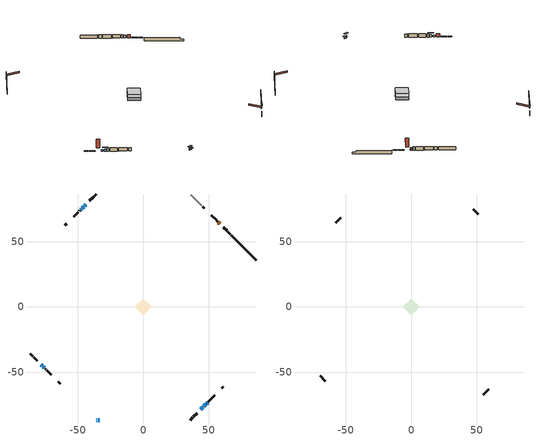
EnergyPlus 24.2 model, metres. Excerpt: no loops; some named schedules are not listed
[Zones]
conditioned space
 floor adiabatic (AdiabaticFloorConstruction): -6.32,0 0,6.32 6.32,0 0,-6.32 z1.22
 floor foundation (Slab1 construction): -6.32,0 0,6.32 6.32,0 0,-6.32 z-1.22
 wall outside (RimJoist1 construction): 35.75,-86.32 37.7,-84.38 / -86.32,-35.75 -84.38,-37.7 / -35.75,86.32 -37.7,84.38 / 66.59,55.49 64.65,57.43 z1.22:1.52
 wall outside (RimJoist2 construction): 38.35,-83.72 41.08,-80.99 / -83.72,-38.35 -80.99,-41.08 / -38.35,83.72 -41.08,80.99 / 63.99,58.08 61.26,60.82 z1.22:1.52
 wall outside (AdiabaticWallConstruction 1): 58.34,63.73 57.46,64.61 z1.22:3.25
 wall outside (AdiabaticWallConstruction): -35.76,-86.32 -35.52,-86.32 z1.22:3.05; -78.07,-44 -77.21,-44.86 / -34.6,-86.32 -33.38,-86.32 / 44,-78.07 45.51,-76.56 / -47.25,74.82 -47.69,74.39 / 48.33,-73.74 49.09,-72.99 z1.22:2.44; 46.17,-75.91 47.68,-74.4 z1.22:1.83; -44,78.07 -44.86,77.21 / -76.55,-45.52 -75.69,-46.38 z1.22:2.74; -45.52,76.55 -46.6,75.47 z1.22:3.35
 wall outside (Wall1 construction): 49.74,-72.33 50.29,-71.78 / -75.03,-47.04 -74.48,-47.59 / -48.34,73.73 -48.89,73.18 / 56.81,65.27 56.26,65.82 z1.22:3.66
 wall outside (Wall2 construction): 50.95,-71.12 54.53,-67.54 / -73.83,-48.25 -70.25,-51.83 / -49.55,72.52 -53.13,68.94 / 55.6,66.47 52.02,70.05 z1.22:3.66
 wall outside (Wall4 construction): 59.91,-62.17 61.2,-60.88 / -64.87,-57.2 -63.58,-58.49 / -58.5,63.57 -59.8,62.28 / 46.65,75.43 45.36,76.72 z1.22:3.66
 wall foundation (FoundationWall1 construction): 67.24,54.83,-1.22 67.24,54.83,1.22 84.41,37.66,1.22 84.41,37.66,-0.09 86.32,35.75,-0.09 86.32,35.75,-1.22
 wall adiabatic (Wall5 construction): 44.7,77.37 36.41,85.66 z1.22:3.66
 window (WindowConstruction 5): -35.75,-86.32 -35.53,-86.32 z1.22:3.05
 window (WindowConstruction 9): -78.07,-44 -77.21,-44.86 z1.22:2.44
 window (WindowConstruction 6): -34.6,-86.32 -33.38,-86.32 z1.22:2.44
 window (WindowConstruction): 44,-78.07 45.51,-76.56 z1.22:2.44
 window (WindowConstruction 1): 46.17,-75.91 47.68,-74.4 z1.22:1.83
 window (WindowConstruction 2): -44,78.07 -44.86,77.21 z1.22:2.74
 window (WindowConstruction 3): -45.52,76.55 -46.6,75.48 z1.22:3.35
 window (WindowConstruction 4): -76.55,-45.52 -75.69,-46.38 z1.22:2.74
 window (WindowConstruction 7): -47.26,74.82 -47.69,74.39 z1.22:2.44
 window (WindowConstruction 8): 48.33,-73.74 49.09,-72.99 z1.22:2.44
 door (Door): 58.34,63.73 57.47,64.61 z1.22:3.25
 ceiling adiabatic (AdiabaticFloorConstruction): 0,-6.32 6.32,0 0,6.32 -6.32,0 z1.22
attic - vented
 floor to conditioned space (Floor1 construction Reversed): -6.32,0 0,6.32 6.32,0 0,-6.32 z3.66
 wall outside (Wall3 construction): 55.19,-66.89 59.25,-62.83 / -69.59,-52.48 -65.53,-56.54 / -53.79,68.29 -57.85,64.23 / 51.36,70.71 47.3,74.77 z1.22:3.66
 roof outside (Roof1 construction): 43.34,-78.73,3.66 37.12,-72.51,5.86 35.52,-74.11,5.86 41.74,-80.33,3.66; -78.73,-43.34,3.66 -72.51,-37.12,5.86 -74.11,-35.52,5.86 -80.33,-41.74,3.66; -43.34,78.73,3.66 -37.12,72.51,5.86 -35.52,74.11,5.86 -41.74,80.33,3.66; 59,63.08,3.66 52.78,56.85,5.86 54.38,55.25,5.86 60.6,61.47,3.66
shading: -34.01,-86.32 -37.28,-86.32 -37.28,-87.54 -34.01,-87.54 z4.57; -33.08,-86.32 -34.9,-86.32 -34.9,-87.54 -33.08,-87.54 z2.74; 47.24,-74.84 42.28,-79.8 42.49,-80.01 47.45,-75.05 z4.88; 48.75,-73.32 45.09,-76.98 45.3,-77.19 48.96,-73.53 z3.35; -45.73,76.35 -43.14,78.93 -43.35,79.15 -45.94,76.56 z3.96; -47.46,74.61 -44.66,77.42 -44.87,77.63 -47.67,74.82 z4.57; -74.62,-47.46 -77.63,-44.45 -77.84,-44.66 -74.83,-47.67 z4.26
[Building]
Building 1: Terrain=Suburbs
[Site:Location]
Mont Joli AP_QC: Latitude {deg}=48.61; Longitude {deg}=-68.21; Time Zone {hr}=-5; Elevation {m}=52; Keep Site Location Information=Yes
[Site:GroundTemperature:Shallow]
-0.843868, -3.04892, -3.2255, -2.1791, 2.02165, 6.20283, 9.82768, 12.1239, 12.319, 10.4514, 6.91898, 2.86606
[Site:WaterMainsTemperature]
Calculation Method=Schedule; Temperature Schedule=mains temperature schedule
[Material] Roughness=Rough; Thermal Absorptance=0.9
Name | Thickness {m} | Conductivity {W/m-K} | Density {kg/m3} | Specific Heat {J/kg-K} | Solar Absorptance | Visible Absorptance
asphalt or fiberglass shingles | 0.00635 | 0.162714 | 1121.4 | 1465.45 | 0.4 | 0.4
ceiling loosefill ins | 0.254 | 0.0480833 | 16.02 | 1046.75 | 0.7 | 0.7
ceiling stud and cavity | 0.1397 | 0.086424 | 65.682 | 1177.47 | 0.7 | 0.7
concrete 4.0 in. | 0.1016 | 1.803125 | 2242.8 | 837.4 | 0.7 | 0.7
concrete 8.0 in. | 0.2032 | 1.803125 | 2242.8 | 837.4 | 0.7 | 0.7
door material | 0.04445 | 0.0451087 | 512.64 | 1214.23 | 0.7 | 0.7
exterior vertical ins | 0.0589681 | 0.029427 | 32.04 | 1214.23 | 0.7 | 0.7
floor covering | 0.0127 | 0.0433444 | 54.468 | 1339.84 | 0.6 | 0.6
floor rigid ins; wall rigid ins 2 | 0.512978 | 0.029427 | 32.04 | 1214.23 | 0.7 | 0.7
floor stud and cavity | 0.1397 | 1.75129 | 37.0049 | 1207.88 | 0.7 | 0.7
furniture material conditioned space 1 | 0.1524 | 0.115458 | 640.8 | 1214.23 | 0.6 | 0.6
gypsum board | 0.0127 | 0.160291 | 801 | 837.4 | 0.6 | 0.6
gypsum board 1 | 0.0127 | 0.160291 | 801 | 837.4 | 0.7 | 0.7
osb sheathing 0.5 in. | 0.0127 | 0.115458 | 512.64 | 1214.23 | 0.7 | 0.7
osb sheathing 0.75 in. | 0.01905 | 0.115458 | 512.64 | 1214.23 | 0.7 | 0.7
osb sheathing 2.0 in. | 0.0508 | 0.115458 | 512.64 | 1214.23 | 0.7 | 0.7
rim joist rigid ins; wall rigid ins | 0.051816 | 0.029427 | 32.04 | 1214.23 | 0.7 | 0.7
rim joist stud and cavity | 0.0508 | 0.0416558 | 125.044 | 1163.47 | 0.6 | 0.6
rim joist stud and cavity 1 | 0.0508 | 0.0414762 | 125.044 | 1163.47 | 0.6 | 0.6
slab rigid ins | 0.0224348 | 0.029427 | 32.04 | 1214.23 | 0.7 | 0.7
wall rigid ins 1 | 0.051816 | 0.029427 | 32.04 | 1214.23 | 0.4 | 0.4
wall stud and cavity | 0.1397 | 0.145044 | 139.0536 | 1170.24 | 0.7 | 0.7
wall stud and cavity 1 | 0.1397 | 0.138947 | 139.0536 | 1170.24 | 0.7 | 0.7
wall stud and cavity 2 | 0.0889 | 6.1454 | 50.32683 | 1063.81 | 0.6 | 0.6
wall stud and cavity 3 | 0.1397 | 0.238022 | 139.0536 | 1170.24 | 0.7 | 0.7
wall stud and cavity 4 | 0.1397 | 0.119568 | 139.0536 | 1170.24 | 0.7 | 0.7
wall stud and cavity 5 | 0.0889 | 0.380278 | 52.3479 | 1209.89 | 0.7 | 0.7
wall stud and cavity 6 | 0.0889 | 0.391764 | 83.0341 | 1211.67 | 0.7 | 0.7
wood siding | 0.0254 | 0.102417 | 544.68 | 1172.36 | 0.4 | 0.4
wood siding 1 | 0.00254 | 0.102417 | 544.68 | 1172.36 | 0.4 | 0.4
wood siding 2; wood siding 3; wood siding 4 | 0.0254 | 0.102417 | 544.68 | 1172.36 | 0.7 | 0.7
[WindowMaterial:SimpleGlazingSystem]
Name | U-Factor {W/m2-K} | Solar Heat Gain Coefficient
WindowMaterial | 1.68012 | 0.42
WindowMaterial 1 | 1.833994 | 0.37
WindowMaterial 2 | 1.71248 | 0.41
WindowMaterial 3 | 1.81639 | 0.39
WindowMaterial 4 | 1.97424 | 0.32
WindowMaterial 5 | 1.61369 | 0.44
WindowMaterial 6 | 1.88339 | 0.35
[Construction]
AdiabaticFloorConstruction: floor stud and cavity, floor rigid ins, osb sheathing 0.75 in., floor covering
AdiabaticWallConstruction: wood siding 3, wall rigid ins 2, wall stud and cavity 5, gypsum board
AdiabaticWallConstruction 1: wood siding 4, wall rigid ins 2, wall stud and cavity 5, gypsum board
Door: door material
Floor1 construction Reversed: gypsum board, ceiling stud and cavity, ceiling loosefill ins
FoundationWall1 construction: concrete 8.0 in., gypsum board 1
furniture construction conditioned space 1: furniture material conditioned space 1
PartitionWallConstruction: gypsum board, wall stud and cavity 6, gypsum board
RimJoist1 construction: wood siding 2, rim joist rigid ins, osb sheathing 2.0 in., rim joist stud and cavity
RimJoist2 construction: wood siding 2, rim joist rigid ins, osb sheathing 2.0 in., rim joist stud and cavity 1
Roof1 construction: asphalt or fiberglass shingles
Slab1 construction: slab rigid ins, concrete 4.0 in.
Wall1 construction: wood siding, wall rigid ins, osb sheathing 0.5 in., wall stud and cavity, gypsum board
Wall2 construction: wood siding, wall rigid ins, osb sheathing 0.5 in., wall stud and cavity 1, gypsum board
Wall3 construction: wood siding 1, wall stud and cavity 2
Wall4 construction: wood siding, wall rigid ins, osb sheathing 0.5 in., wall stud and cavity 3, gypsum board
Wall5 construction: wall rigid ins 1, osb sheathing 0.5 in., wall stud and cavity 4, gypsum board
WindowConstruction: WindowMaterial
WindowConstruction 1; WindowConstruction 8: WindowMaterial 1
WindowConstruction 2; WindowConstruction 4: WindowMaterial 2
WindowConstruction 3: WindowMaterial 3
WindowConstruction 5: WindowMaterial 4
WindowConstruction 6: WindowMaterial 5
WindowConstruction 7; WindowConstruction 9: WindowMaterial 6
[Zone] Multiplier=1; Part of Total Floor Area=Yes
Name | Volume {m3}
attic - vented | 28.8157
conditioned space | 433
[Space]
Name | Zone | Volume {m3}
attic - vented 1 | attic - vented | 28.8157
conditioned space 1 | conditioned space | 433
[ZoneInfiltration:EffectiveLeakageArea]
infil attic - vented 1: Zone or Space=attic - vented 1; Schedule=Always On Discrete; Effective Air Leakage Area {cm2}=2775.65; Stack Coefficient=0.000322524; Wind Coefficient=1.21339e-05
[ZoneMixing]
whole house fan mix: Zone or Space=attic - vented; Schedule=Always On Continuous; Design Flow Rate Calculation Method=Flow/Zone; Design Flow Rate {m3/s}=0; Source Zone or Space=conditioned space
[SurfaceProperty:ExposedFoundationPerimeter]
Slab1: Exposed Perimeter Calculation Method=TotalExposedPerimeter; Total Exposed Perimeter {m}=26.975
[InternalMass] Zone or ZoneList=conditioned space; Space or SpaceList=conditioned space 1
Name | Construction | Surface Area {m2}
furniture mass conditioned space 1 | furniture construction conditioned space 1 | 63.84
partition wall mass | PartitionWallConstruction | 159.6
[Lights]
interior lighting: Zone or ZoneList or Space or SpaceList=conditioned space 1; Schedule=interior lighting schedule; Design Level Calculation Method=LightingLevel; Lighting Level {W}=343.2; Return Air Fraction=0; Fraction Radiant=0.6; Fraction Visible=0.2; Fraction Replaceable=1
[People]
occupants: Zone or ZoneList or Space or SpaceList=conditioned space 1; Number of People Schedule=occupants schedule; Number of People Calculation Method=People; Number of People=3; Fraction Radiant=0.314171; Sensible Heat Fraction=0.56303; Activity Level Schedule=occupants activity schedule; Carbon Dioxide Generation Rate {m3/s-W}=0; Enable ASHRAE 55 Comfort Warnings=No; Mean Radiant Temperature Calculation Type=EnclosureAveraged
[ElectricEquipment] Zone or ZoneList or Space or SpaceList=conditioned space 1; Design Level Calculation Method=EquipmentLevel
Name | Schedule | Design Level {W} | Fraction Latent | Fraction Radiant | Fraction Lost
clothes dryer | clothes dryer schedule | 140.772 | 0.015 | 0.081 | 0.85
clothes washer | clothes washer schedule | 32.1985 | 0.03 | 0.162 | 0.7
cooking range | cooking range schedule | 208.969 | 0.08 | 0.432 | 0.2
dishwasher | dishwasher schedule | 66.8632 | 0.3 | 0.18 | 0.4
fridge | fridge schedule | 72.9452 | 0 | 0.6 | 0
mech vent bath fan 0 | mech vent bath fan 0 schedule | 50.2 | 0 | 0 | 1
mech vent bath fan 1 | mech vent bath fan 1 schedule | 50.2 | 0 | 0 | 1
mech vent house fan | mech vent house fan schedule | 19.9167 | 0 | 0 | 0.5
mech vent house fan cfis | mech vent house fan cfis schedule | 0 | 0 | 0 | 0
mech vent range fan 0 | mech vent range fan 0 schedule | 57 | 0 | 0 | 1
misc plug loads | misc plug loads schedule | 494.7 | 0.045 | 0.513 | 0.1
whole house fan | Always On Discrete | 0 | 0 | 0 | 1
[OtherEquipment] Zone or ZoneList or Space or SpaceList=conditioned space 1; Design Level Calculation Method=EquipmentLevel
Name | Fuel Type | Schedule | Design Level {W} | Fraction Latent | Fraction Radiant | Fraction Lost
clothes dryer 1 | Electricity | clothes dryer schedule | 0 | 0.015 | 0.081 | 0.85
cooking range 1 | Electricity | cooking range schedule | 0 | 0.08 | 0.432 | 0.2
general water use latent | None | general water use schedule | 59.3978 | 1 | 0 | 0
general water use sensible | None | general water use schedule | -58.539 | 0 | 0.6 | 0
mech vent house fan latent load | None | Always On Discrete | 0 | 1 | 0 | 0
mech vent house fan sensible load | None | Always On Discrete | 0 | 0 | 0 | 0
water heater energy adjustment1 | Electricity | Always On Discrete | 0.01 | 0 | 0 | 1
[ZoneInfiltration:DesignFlowRate] Zone or ZoneList or Space or SpaceList=conditioned space 1; Schedule=Always On Discrete; Design Flow Rate Calculation Method=Flow/Zone; Design Flow Rate {m3/s}=0
infil flow; natural vent flow; whole house fan flow
[ZoneControl:Thermostat]
conditioned space Thermostat: Zone or ZoneList=conditioned space; Control Type Schedule=conditioned space Thermostat Schedule; Control 1=conditioned space temperature setpoint; Temperature Difference Between Cutout And Setpoint {deltaC}=0
[ThermostatSetpoint:DualSetpoint]
conditioned space temperature setpoint: Heating Setpoint Temperature Schedule=heating setpoint; Cooling Setpoint Temperature Schedule=cooling setpoint
[Zone equipment]
conditioned space: electric baseboard
[Foundation:Kiva]
Foundation Kiva 1: Initial Indoor Air Temperature {C}=18; Wall Height Above Grade {m}=1.21999; Wall Depth Below Slab {m}=0.2032; Custom Block Material Name 1=exterior vertical ins; Custom Block Depth 1 {m}=2.43998; Custom Block X Position 1 {m}=0.2159; Custom Block Z Position 1 {m}=0
[Foundation:Kiva:Settings]
Soil Conductivity {W/m-K}=0.849921; Soil Density {kg/m3}=1842.3; Soil Specific Heat {J/kg-K}=418.7; Ground Solar Absorptivity=0.9; Ground Thermal Absorptivity=0.9; Ground Surface Roughness {m}=0.03; Far-Field Width {m}=40; Deep-Ground Boundary Condition=ZeroFlux; Deep-Ground Depth {m}=40; Minimum Cell Dimension {m}=0.2; Maximum Cell Growth Coefficient=3; Simulation Timestep=Timestep
[Exterior:Lights]
exterior lighting: Schedule=exterior lighting schedule; Design Level {W}=75.6
[EnergyManagementSystem:Sensor] Output:Variable or Output:Meter Index Key=conditioned space
Name | Output:Variable or Output:Meter
conditioned_space_clg_unmet_s | Zone Cooling Setpoint Not Met Time
conditioned_space_htg_unmet_s | Zone Heating Setpoint Not Met Time
fridge_tin_s; tin_s; tin_s_1 | Zone Mean Air Temperature
tout_s | Zone Outdoor Air Drybulb Temperature
win_s | Zone Air Humidity Ratio
[Schedule:Constant]
Name | Hourly Value
Always On Continuous; mech vent house fan schedule; mech vent house fan cfis schedule; Always On Discrete | 1
occupants activity schedule | 117.228
fridge schedule | 0
[Schedule:Week:Daily]
interior lighting schedule Week Rule - Jan1-Jan27: interior lighting schedule day, interior lighting schedule day, interior lighting schedule day, interior lighting schedule day, interior lighting schedule day, interior lighting schedule day, interior lighting schedule day, interior lighting schedule default day, interior lighting schedule default day, interior lighting schedule default day, interior lighting schedule default day, interior lighting schedule default day
interior lighting schedule Week Rule - Jan28-Feb3: interior lighting schedule day, interior lighting schedule day, interior lighting schedule day, interior lighting schedule day, interior lighting schedule day 1, interior lighting schedule day 1, interior lighting schedule day 1, interior lighting schedule default day, interior lighting schedule default day, interior lighting schedule default day, interior lighting schedule default day, interior lighting schedule default day
interior lighting schedule Week Rule - Feb4-Feb24: interior lighting schedule day 1, interior lighting schedule day 1, interior lighting schedule day 1, interior lighting schedule day 1, interior lighting schedule day 1, interior lighting schedule day 1, interior lighting schedule day 1, interior lighting schedule default day, interior lighting schedule default day, interior lighting schedule default day, interior lighting schedule default day, interior lighting schedule default day
interior lighting schedule Week Rule - Feb25-Mar3: interior lighting schedule day 1, interior lighting schedule day 1, interior lighting schedule day 1, interior lighting schedule day 1, interior lighting schedule day 2, interior lighting schedule day 2, interior lighting schedule day 2, interior lighting schedule default day, interior lighting schedule default day, interior lighting schedule default day, interior lighting schedule default day, interior lighting schedule default day
interior lighting schedule Week Rule - Mar4-Mar31: interior lighting schedule day 2, interior lighting schedule day 2, interior lighting schedule day 2, interior lighting schedule day 2, interior lighting schedule day 2, interior lighting schedule day 2, interior lighting schedule day 2, interior lighting schedule default day, interior lighting schedule default day, interior lighting schedule default day, interior lighting schedule default day, interior lighting schedule default day
interior lighting schedule Week Rule - Apr1-Apr28: interior lighting schedule day 3, interior lighting schedule day 3, interior lighting schedule day 3, interior lighting schedule day 3, interior lighting schedule day 3, interior lighting schedule day 3, interior lighting schedule day 3, interior lighting schedule default day, interior lighting schedule default day, interior lighting schedule default day, interior lighting schedule default day, interior lighting schedule default day
interior lighting schedule Week Rule - Apr29-May5: interior lighting schedule day 3, interior lighting schedule day 3, interior lighting schedule day 4, interior lighting schedule day 4, interior lighting schedule day 4, interior lighting schedule day 4, interior lighting schedule day 4, interior lighting schedule default day, interior lighting schedule default day, interior lighting schedule default day, interior lighting schedule default day, interior lighting schedule default day
interior lighting schedule Week Rule - May6-May26: interior lighting schedule day 4, interior lighting schedule day 4, interior lighting schedule day 4, interior lighting schedule day 4, interior lighting schedule day 4, interior lighting schedule day 4, interior lighting schedule day 4, interior lighting schedule default day, interior lighting schedule default day, interior lighting schedule default day, interior lighting schedule default day, interior lighting schedule default day
interior lighting schedule Week Rule - May27-Jun2: interior lighting schedule day 4, interior lighting schedule day 4, interior lighting schedule day 4, interior lighting schedule day 4, interior lighting schedule day 4, interior lighting schedule day 5, interior lighting schedule day 5, interior lighting schedule default day, interior lighting schedule default day, interior lighting schedule default day, interior lighting schedule default day, interior lighting schedule default day
interior lighting schedule Week Rule - Jun3-Jun30: interior lighting schedule day 5, interior lighting schedule day 5, interior lighting schedule day 5, interior lighting schedule day 5, interior lighting schedule day 5, interior lighting schedule day 5, interior lighting schedule day 5, interior lighting schedule default day, interior lighting schedule default day, interior lighting schedule default day, interior lighting schedule default day, interior lighting schedule default day
interior lighting schedule Week Rule - Jul1-Jul28: interior lighting schedule day 6, interior lighting schedule day 6, interior lighting schedule day 6, interior lighting schedule day 6, interior lighting schedule day 6, interior lighting schedule day 6, interior lighting schedule day 6, interior lighting schedule default day, interior lighting schedule default day, interior lighting schedule default day, interior lighting schedule default day, interior lighting schedule default day
interior lighting schedule Week Rule - Jul29-Aug4: interior lighting schedule day 6, interior lighting schedule day 6, interior lighting schedule day 6, interior lighting schedule day 7, interior lighting schedule day 7, interior lighting schedule day 7, interior lighting schedule day 7, interior lighting schedule default day, interior lighting schedule default day, interior lighting schedule default day, interior lighting schedule default day, interior lighting schedule default day
interior lighting schedule Week Rule - Aug5-Aug25: interior lighting schedule day 7, interior lighting schedule day 7, interior lighting schedule day 7, interior lighting schedule day 7, interior lighting schedule day 7, interior lighting schedule day 7, interior lighting schedule day 7, interior lighting schedule default day, interior lighting schedule default day, interior lighting schedule default day, interior lighting schedule default day, interior lighting schedule default day
interior lighting schedule Week Rule - Aug26-Sep1: interior lighting schedule day 7, interior lighting schedule day 7, interior lighting schedule day 7, interior lighting schedule day 7, interior lighting schedule day 7, interior lighting schedule day 7, interior lighting schedule day 8, interior lighting schedule default day, interior lighting schedule default day, interior lighting schedule default day, interior lighting schedule default day, interior lighting schedule default day
interior lighting schedule Week Rule - Sep2-Sep29: interior lighting schedule day 8, interior lighting schedule day 8, interior lighting schedule day 8, interior lighting schedule day 8, interior lighting schedule day 8, interior lighting schedule day 8, interior lighting schedule day 8, interior lighting schedule default day, interior lighting schedule default day, interior lighting schedule default day, interior lighting schedule default day, interior lighting schedule default day
interior lighting schedule Week Rule - Sep30-Oct6: interior lighting schedule day 8, interior lighting schedule day 9, interior lighting schedule day 9, interior lighting schedule day 9, interior lighting schedule day 9, interior lighting schedule day 9, interior lighting schedule day 9, interior lighting schedule default day, interior lighting schedule default day, interior lighting schedule default day, interior lighting schedule default day, interior lighting schedule default day
interior lighting schedule Week Rule - Oct7-Oct27: interior lighting schedule day 9, interior lighting schedule day 9, interior lighting schedule day 9, interior lighting schedule day 9, interior lighting schedule day 9, interior lighting schedule day 9, interior lighting schedule day 9, interior lighting schedule default day, interior lighting schedule default day, interior lighting schedule default day, interior lighting schedule default day, interior lighting schedule default day
interior lighting schedule Week Rule - Oct28-Nov3: interior lighting schedule day 9, interior lighting schedule day 9, interior lighting schedule day 9, interior lighting schedule day 9, interior lighting schedule day 10, interior lighting schedule day 10, interior lighting schedule day 10, interior lighting schedule default day, interior lighting schedule default day, interior lighting schedule default day, interior lighting schedule default day, interior lighting schedule default day
interior lighting schedule Week Rule - Nov4-Nov24: interior lighting schedule day 10, interior lighting schedule day 10, interior lighting schedule day 10, interior lighting schedule day 10, interior lighting schedule day 10, interior lighting schedule day 10, interior lighting schedule day 10, interior lighting schedule default day, interior lighting schedule default day, interior lighting schedule default day, interior lighting schedule default day, interior lighting schedule default day
interior lighting schedule Week Rule - Nov25-Dec1: interior lighting schedule day 10, interior lighting schedule day 10, interior lighting schedule day 10, interior lighting schedule day 10, interior lighting schedule day 10, interior lighting schedule day 10, interior lighting schedule day 11, interior lighting schedule default day, interior lighting schedule default day, interior lighting schedule default day, interior lighting schedule default day, interior lighting schedule default day
interior lighting schedule Week Rule - Dec2-Dec31: interior lighting schedule day 11, interior lighting schedule day 11, interior lighting schedule day 11, interior lighting schedule day 11, interior lighting schedule day 11, interior lighting schedule day 11, interior lighting schedule day 11, interior lighting schedule default day, interior lighting schedule default day, interior lighting schedule default day, interior lighting schedule default day, interior lighting schedule default day
occupants schedule Week Rule - Jan1-Dec31: occupants schedule day, occupants schedule day, occupants schedule day, occupants schedule day, occupants schedule day, occupants schedule day, occupants schedule day, occupants schedule default day, occupants schedule default day, occupants schedule default day, occupants schedule default day, occupants schedule default day
clothes dryer schedule Week Rule - Jan1-Dec31: clothes dryer schedule day, clothes dryer schedule day, clothes dryer schedule day, clothes dryer schedule day, clothes dryer schedule day, clothes dryer schedule day, clothes dryer schedule day, clothes dryer schedule default day, clothes dryer schedule default day, clothes dryer schedule default day, clothes dryer schedule default day, clothes dryer schedule default day
clothes washer schedule Week Rule - Jan1-Dec31: clothes washer schedule day, clothes washer schedule day, clothes washer schedule day, clothes washer schedule day, clothes washer schedule day, clothes washer schedule day, clothes washer schedule day, clothes washer schedule default day, clothes washer schedule default day, clothes washer schedule default day, clothes washer schedule default day, clothes washer schedule default day
cooking range schedule Week Rule - Jan1-Dec31: cooking range schedule day, cooking range schedule day, cooking range schedule day, cooking range schedule day, cooking range schedule day, cooking range schedule day, cooking range schedule day, cooking range schedule default day, cooking range schedule default day, cooking range schedule default day, cooking range schedule default day, cooking range schedule default day
dishwasher schedule Week Rule - Jan1-Dec31: dishwasher schedule day, dishwasher schedule day, dishwasher schedule day, dishwasher schedule day, dishwasher schedule day, dishwasher schedule day, dishwasher schedule day, dishwasher schedule default day, dishwasher schedule default day, dishwasher schedule default day, dishwasher schedule default day, dishwasher schedule default day
mech vent bath fan 0 schedule Week Rule - Jan1-Dec31: mech vent bath fan 0 schedule day, mech vent bath fan 0 schedule day, mech vent bath fan 0 schedule day, mech vent bath fan 0 schedule day, mech vent bath fan 0 schedule day, mech vent bath fan 0 schedule day, mech vent bath fan 0 schedule day, mech vent bath fan 0 schedule default day, mech vent bath fan 0 schedule default day, mech vent bath fan 0 schedule default day, mech vent bath fan 0 schedule default day, mech vent bath fan 0 schedule default day
mech vent bath fan 1 schedule Week Rule - Jan1-Dec31: mech vent bath fan 1 schedule day, mech vent bath fan 1 schedule day, mech vent bath fan 1 schedule day, mech vent bath fan 1 schedule day, mech vent bath fan 1 schedule day, mech vent bath fan 1 schedule day, mech vent bath fan 1 schedule day, mech vent bath fan 1 schedule default day, mech vent bath fan 1 schedule default day, mech vent bath fan 1 schedule default day, mech vent bath fan 1 schedule default day, mech vent bath fan 1 schedule default day
mech vent range fan 0 schedule Week Rule - Jan1-Dec31: mech vent range fan 0 schedule day, mech vent range fan 0 schedule day, mech vent range fan 0 schedule day, mech vent range fan 0 schedule day, mech vent range fan 0 schedule day, mech vent range fan 0 schedule day, mech vent range fan 0 schedule day, mech vent range fan 0 schedule default day, mech vent range fan 0 schedule default day, mech vent range fan 0 schedule default day, mech vent range fan 0 schedule default day, mech vent range fan 0 schedule default day
misc plug loads schedule Week Rule - Jan1-Dec31: misc plug loads schedule day, misc plug loads schedule day, misc plug loads schedule day, misc plug loads schedule day, misc plug loads schedule day, misc plug loads schedule day, misc plug loads schedule day, misc plug loads schedule default day, misc plug loads schedule default day, misc plug loads schedule default day, misc plug loads schedule default day, misc plug loads schedule default day
general water use schedule Week Rule - Jan1-Dec31: general water use schedule day, general water use schedule day, general water use schedule day, general water use schedule day, general water use schedule day, general water use schedule day, general water use schedule day, general water use schedule default day, general water use schedule default day, general water use schedule default day, general water use schedule default day, general water use schedule default day
exterior lighting schedule Week Rule - Jan1-Jan27: exterior lighting schedule day, exterior lighting schedule day, exterior lighting schedule day, exterior lighting schedule day, exterior lighting schedule day, exterior lighting schedule day, exterior lighting schedule day, exterior lighting schedule default day, exterior lighting schedule default day, exterior lighting schedule default day, exterior lighting schedule default day, exterior lighting schedule default day
exterior lighting schedule Week Rule - Jan28-Feb3: exterior lighting schedule day, exterior lighting schedule day, exterior lighting schedule day, exterior lighting schedule day, exterior lighting schedule day 1, exterior lighting schedule day 1, exterior lighting schedule day 1, exterior lighting schedule default day, exterior lighting schedule default day, exterior lighting schedule default day, exterior lighting schedule default day, exterior lighting schedule default day
exterior lighting schedule Week Rule - Feb4-Feb24: exterior lighting schedule day 1, exterior lighting schedule day 1, exterior lighting schedule day 1, exterior lighting schedule day 1, exterior lighting schedule day 1, exterior lighting schedule day 1, exterior lighting schedule day 1, exterior lighting schedule default day, exterior lighting schedule default day, exterior lighting schedule default day, exterior lighting schedule default day, exterior lighting schedule default day
exterior lighting schedule Week Rule - Feb25-Mar3: exterior lighting schedule day 1, exterior lighting schedule day 1, exterior lighting schedule day 1, exterior lighting schedule day 1, exterior lighting schedule day 2, exterior lighting schedule day 2, exterior lighting schedule day 2, exterior lighting schedule default day, exterior lighting schedule default day, exterior lighting schedule default day, exterior lighting schedule default day, exterior lighting schedule default day
exterior lighting schedule Week Rule - Mar4-Mar31: exterior lighting schedule day 2, exterior lighting schedule day 2, exterior lighting schedule day 2, exterior lighting schedule day 2, exterior lighting schedule day 2, exterior lighting schedule day 2, exterior lighting schedule day 2, exterior lighting schedule default day, exterior lighting schedule default day, exterior lighting schedule default day, exterior lighting schedule default day, exterior lighting schedule default day
exterior lighting schedule Week Rule - Apr1-Apr28: exterior lighting schedule day 3, exterior lighting schedule day 3, exterior lighting schedule day 3, exterior lighting schedule day 3, exterior lighting schedule day 3, exterior lighting schedule day 3, exterior lighting schedule day 3, exterior lighting schedule default day, exterior lighting schedule default day, exterior lighting schedule default day, exterior lighting schedule default day, exterior lighting schedule default day
exterior lighting schedule Week Rule - Apr29-May5: exterior lighting schedule day 3, exterior lighting schedule day 3, exterior lighting schedule day 4, exterior lighting schedule day 4, exterior lighting schedule day 4, exterior lighting schedule day 4, exterior lighting schedule day 4, exterior lighting schedule default day, exterior lighting schedule default day, exterior lighting schedule default day, exterior lighting schedule default day, exterior lighting schedule default day
exterior lighting schedule Week Rule - May6-May26: exterior lighting schedule day 4, exterior lighting schedule day 4, exterior lighting schedule day 4, exterior lighting schedule day 4, exterior lighting schedule day 4, exterior lighting schedule day 4, exterior lighting schedule day 4, exterior lighting schedule default day, exterior lighting schedule default day, exterior lighting schedule default day, exterior lighting schedule default day, exterior lighting schedule default day
exterior lighting schedule Week Rule - May27-Jun2: exterior lighting schedule day 4, exterior lighting schedule day 4, exterior lighting schedule day 4, exterior lighting schedule day 4, exterior lighting schedule day 4, exterior lighting schedule day 5, exterior lighting schedule day 5, exterior lighting schedule default day, exterior lighting schedule default day, exterior lighting schedule default day, exterior lighting schedule default day, exterior lighting schedule default day
exterior lighting schedule Week Rule - Jun3-Jun30: exterior lighting schedule day 5, exterior lighting schedule day 5, exterior lighting schedule day 5, exterior lighting schedule day 5, exterior lighting schedule day 5, exterior lighting schedule day 5, exterior lighting schedule day 5, exterior lighting schedule default day, exterior lighting schedule default day, exterior lighting schedule default day, exterior lighting schedule default day, exterior lighting schedule default day
exterior lighting schedule Week Rule - Jul1-Jul28: exterior lighting schedule day 6, exterior lighting schedule day 6, exterior lighting schedule day 6, exterior lighting schedule day 6, exterior lighting schedule day 6, exterior lighting schedule day 6, exterior lighting schedule day 6, exterior lighting schedule default day, exterior lighting schedule default day, exterior lighting schedule default day, exterior lighting schedule default day, exterior lighting schedule default day
exterior lighting schedule Week Rule - Jul29-Aug4: exterior lighting schedule day 6, exterior lighting schedule day 6, exterior lighting schedule day 6, exterior lighting schedule day 7, exterior lighting schedule day 7, exterior lighting schedule day 7, exterior lighting schedule day 7, exterior lighting schedule default day, exterior lighting schedule default day, exterior lighting schedule default day, exterior lighting schedule default day, exterior lighting schedule default day
exterior lighting schedule Week Rule - Aug5-Aug25: exterior lighting schedule day 7, exterior lighting schedule day 7, exterior lighting schedule day 7, exterior lighting schedule day 7, exterior lighting schedule day 7, exterior lighting schedule day 7, exterior lighting schedule day 7, exterior lighting schedule default day, exterior lighting schedule default day, exterior lighting schedule default day, exterior lighting schedule default day, exterior lighting schedule default day
exterior lighting schedule Week Rule - Aug26-Sep1: exterior lighting schedule day 7, exterior lighting schedule day 7, exterior lighting schedule day 7, exterior lighting schedule day 7, exterior lighting schedule day 7, exterior lighting schedule day 7, exterior lighting schedule day 8, exterior lighting schedule default day, exterior lighting schedule default day, exterior lighting schedule default day, exterior lighting schedule default day, exterior lighting schedule default day
[Schedule:Year]
interior lighting schedule: interior lighting schedule Week Rule - Jan1-Jan27, 1, 1, 1, 27, interior lighting schedule Week Rule - Jan28-Feb3, 1, 28, 2, 3, interior lighting schedule Week Rule - Feb4-Feb24, 2, 4, 2, 24, interior lighting schedule Week Rule - Feb25-Mar3, 2, 25, 3, 3, interior lighting schedule Week Rule - Mar4-Mar31, 3, 4, 3, 31, interior lighting schedule Week Rule - Apr1-Apr28, 4, 1, 4, 28, interior lighting schedule Week Rule - Apr29-May5, 4, 29, 5, 5, interior lighting schedule Week Rule - May6-May26, 5, 6, 5, 26, interior lighting schedule Week Rule - May27-Jun2, 5, 27, 6, 2, interior lighting schedule Week Rule - Jun3-Jun30, 6, 3, 6, 30, interior lighting schedule Week Rule - Jul1-Jul28, 7, 1, 7, 28, interior lighting schedule Week Rule - Jul29-Aug4, 7, 29, 8, 4, interior lighting schedule Week Rule - Aug5-Aug25, 8, 5, 8, 25, interior lighting schedule Week Rule - Aug26-Sep1, 8, 26, 9, 1, interior lighting schedule Week Rule - Sep2-Sep29, 9, 2, 9, 29, interior lighting schedule Week Rule - Sep30-Oct6, 9, 30, 10, 6, interior lighting schedule Week Rule - Oct7-Oct27, 10, 7, 10, 27, interior lighting schedule Week Rule - Oct28-Nov3, 10, 28, 11, 3, interior lighting schedule Week Rule - Nov4-Nov24, 11, 4, 11, 24, interior lighting schedule Week Rule - Nov25-Dec1, 11, 25, 12, 1, interior lighting schedule Week Rule - Dec2-Dec31, 12, 2, 12, 31
occupants schedule: occupants schedule Week Rule - Jan1-Dec31, 1, 1, 12, 31
clothes dryer schedule: clothes dryer schedule Week Rule - Jan1-Dec31, 1, 1, 12, 31
clothes washer schedule: clothes washer schedule Week Rule - Jan1-Dec31, 1, 1, 12, 31
cooking range schedule: cooking range schedule Week Rule - Jan1-Dec31, 1, 1, 12, 31
dishwasher schedule: dishwasher schedule Week Rule - Jan1-Dec31, 1, 1, 12, 31
mech vent bath fan 0 schedule: mech vent bath fan 0 schedule Week Rule - Jan1-Dec31, 1, 1, 12, 31
mech vent bath fan 1 schedule: mech vent bath fan 1 schedule Week Rule - Jan1-Dec31, 1, 1, 12, 31
mech vent range fan 0 schedule: mech vent range fan 0 schedule Week Rule - Jan1-Dec31, 1, 1, 12, 31
misc plug loads schedule: misc plug loads schedule Week Rule - Jan1-Dec31, 1, 1, 12, 31
general water use schedule: general water use schedule Week Rule - Jan1-Dec31, 1, 1, 12, 31
exterior lighting schedule: exterior lighting schedule Week Rule - Jan1-Jan27, 1, 1, 1, 27, exterior lighting schedule Week Rule - Jan28-Feb3, 1, 28, 2, 3, exterior lighting schedule Week Rule - Feb4-Feb24, 2, 4, 2, 24, exterior lighting schedule Week Rule - Feb25-Mar3, 2, 25, 3, 3, exterior lighting schedule Week Rule - Mar4-Mar31, 3, 4, 3, 31, exterior lighting schedule Week Rule - Apr1-Apr28, 4, 1, 4, 28, exterior lighting schedule Week Rule - Apr29-May5, 4, 29, 5, 5, exterior lighting schedule Week Rule - May6-May26, 5, 6, 5, 26, exterior lighting schedule Week Rule - May27-Jun2, 5, 27, 6, 2, exterior lighting schedule Week Rule - Jun3-Jun30, 6, 3, 6, 30, exterior lighting schedule Week Rule - Jul1-Jul28, 7, 1, 7, 28, exterior lighting schedule Week Rule - Jul29-Aug4, 7, 29, 8, 4, exterior lighting schedule Week Rule - Aug5-Aug25, 8, 5, 8, 25, exterior lighting schedule Week Rule - Aug26-Sep1, 8, 26, 9, 1, exterior lighting schedule Week Rule - Sep2-Sep29, 9, 2, 9, 29, exterior lighting schedule Week Rule - Sep30-Oct6, 9, 30, 10, 6, exterior lighting schedule Week Rule - Oct7-Oct27, 10, 7, 10, 27, exterior lighting schedule Week Rule - Oct28-Nov3, 10, 28, 11, 3, exterior lighting schedule Week Rule - Nov4-Nov24, 11, 4, 11, 24, exterior lighting schedule Week Rule - Nov25-Dec1, 11, 25, 12, 1, exterior lighting schedule Week Rule - Dec2-Dec31, 12, 2, 12, 31
[Schedule:Compact]
conditioned space Thermostat Schedule: Through: 12/31, For: AllDays, Until: 24:00, 4
mains temperature schedule: Through: 01/01, For: AllDays, Until: 24:00, 4.55833, Through: 01/02, For: AllDays, Until: 24:00, 4.48833, Through: 01/03, For: AllDays, Until: 24:00, 4.41944, Through: 01/04, For: AllDays, Until: 24:00, 4.35111, Through: 01/05, For: AllDays, Until: 24:00, 4.28389, Through: 01/06, For: AllDays, Until: 24:00, 4.21778, Through: 01/07, For: AllDays, Until: 24:00, 4.15278, Through: 01/08, For: AllDays, Until: 24:00, 4.08889, Through: 01/09, For: AllDays, Until: 24:00, 4.02611, Through: 01/10, For: AllDays, Until: 24:00, 3.96444, Through: 01/11, For: AllDays, Until: 24:00, 3.90333, Through: 01/12, For: AllDays, Until: 24:00, 3.84389, Through: 01/13, For: AllDays, Until: 24:00, 3.78556, Through: 01/14, For: AllDays, Until: 24:00, 3.72833, Through: 01/15, For: AllDays, Until: 24:00, 3.67222, Through: 01/16, For: AllDays, Until: 24:00, 3.61722, Through: 01/17, For: AllDays, Until: 24:00, 3.56333, Through: 01/18, For: AllDays, Until: 24:00, 3.51111, Through: 01/19, For: AllDays, Until: 24:00, 3.46, Through: 01/20, For: AllDays, Until: 24:00, 3.41, Through: 01/21, For: AllDays, Until: 24:00, 3.36111, Through: 01/22, For: AllDays, Until: 24:00, 3.31389, Through: 01/23, For: AllDays, Until: 24:00, 3.26778, Through: 01/24, For: AllDays, Until: 24:00, 3.22278, Through: 01/25, For: AllDays, Until: 24:00, 3.17944, Through: 01/26, For: AllDays, Until: 24:00, 3.13722, Through: 01/27, For: AllDays, Until: 24:00, 3.09667, Through: 01/28, For: AllDays, Until: 24:00, 3.05722, Through: 01/29, For: AllDays, Until: 24:00, 3.01944, Through: 01/30, For: AllDays, Until: 24:00, 2.98278, Through: 01/31, For: AllDays, Until: 24:00, 2.94778, Through: 02/01, For: AllDays, Until: 24:00, 2.91389, Through: 02/02, For: AllDays, Until: 24:00, 2.88167, Through: 02/03, For: AllDays, Until: 24:00, 2.85056, Through: 02/04, For: AllDays, Until: 24:00, 2.82111, Through: 02/05, For: AllDays, Until: 24:00, 2.79278, Through: 02/06, For: AllDays, Until: 24:00, 2.76667, Through: 02/07, For: AllDays, Until: 24:00, 2.74111, Through: 02/08, For: AllDays, Until: 24:00, 2.71778, Through: 02/09, For: AllDays, Until: 24:00, 2.69556, Through: 02/10, For: AllDays, Until: 24:00, 2.675, Through: 02/11, For: AllDays, Until: 24:00, 2.65556, Through: 02/12, For: AllDays, Until: 24:00, 2.63833, Through: 02/13, For: AllDays, Until: 24:00, 2.62222, Through: 02/14, For: AllDays, Until: 24:00, 2.60722, Through: 02/15, For: AllDays, Until: 24:00, 2.59389, Through: 02/16, For: AllDays, Until: 24:00, 2.58278, Through: 02/17, For: AllDays, Until: 24:00, 2.57222, Through: 02/18, For: AllDays, Until: 24:00, 2.56389, Through: 02/19, For: AllDays, Until: 24:00, 2.55667, Through: 02/20, For: AllDays, Until: 24:00, 2.55111, Through: 02/21, For: AllDays, Until: 24:00, 2.54722, Through: 02/22, For: AllDays, Until: 24:00, 2.545, Through: 02/23, For: AllDays, Until: 24:00, 2.54389, Through: 02/24, For: AllDays, Until: 24:00, 2.54444, Through: 02/25, For: AllDays, Until: 24:00, 2.54667, Through: 02/26, For: AllDays, Until: 24:00, 2.55056, Through: 02/27, For: AllDays, Until: 24:00, 2.55556, Through: 02/28, For: AllDays, Until: 24:00, 2.56222, Through: 03/01, For: AllDays, Until: 24:00, 2.57056, Through: 03/02, For: AllDays, Until: 24:00, 2.58, Through: 03/03, For: AllDays, Until: 24:00, 2.59167, Through: 03/04, For: AllDays, Until: 24:00, 2.60444, Through: 03/05, For: AllDays, Until: 24:00, 2.61889, Through: 03/06, For: AllDays, Until: 24:00, 2.63444, Through: 03/07, For: AllDays, Until: 24:00, 2.65167, Through: 03/08, For: AllDays, Until: 24:00, 2.67056, Through: 03/09, For: AllDays, Until: 24:00, 2.69111, Through: 03/10, For: AllDays, Until: 24:00, 2.71278, Through: 03/11, For: AllDays, Until: 24:00, 2.73611, Through: 03/12, For: AllDays, Until: 24:00, 2.76111, Through: 03/13, For: AllDays, Until: 24:00, 2.78722, Through: 03/14, For: AllDays, Until: 24:00, 2.815, Through: 03/15, For: AllDays, Until: 24:00, 2.84389, Through: 03/16, For: AllDays, Until: 24:00, 2.87444, Through: 03/17, For: AllDays, Until: 24:00, 2.90667, Through: 03/18, For: AllDays, Until: 24:00, 2.94, Through: 03/19, For: AllDays, Until: 24:00, 2.975, Through: 03/20, For: AllDays, Until: 24:00, 3.01111, Through: 03/21, For: AllDays, Until: 24:00, 3.04889, Through: 03/22, For: AllDays, Until: 24:00, 3.08833, Through: 03/23, For: AllDays, Until: 24:00, 3.12833, Through: 03/24, For: AllDays, Until: 24:00, 3.17056, Through: 03/25, For: AllDays, Until: 24:00, 3.21333, Through: 03/26, For: AllDays, Until: 24:00, 3.25778, Through: 03/27, For: AllDays, Until: 24:00, 3.30389, Through: 03/28, For: AllDays, Until: 24:00, 3.35111, Through: 03/29, For: AllDays, Until: 24:00, 3.39944, Through: 03/30, For: AllDays, Until: 24:00, 3.44889, Through: 03/31, For: AllDays, Until: 24:00, 3.5, Through: 04/01, For: AllDays, Until: 24:00, 3.55222, Through: 04/02, For: AllDays, Until: 24:00, 3.60556, Through: 04/03, For: AllDays, Until: 24:00, 3.66, Through: 04/04, For: AllDays, Until: 24:00, 3.71611, Through: 04/05, For: AllDays, Until: 24:00, 3.77278, Through: 04/06, For: AllDays, Until: 24:00, 3.83111, Through: 04/07, For: AllDays, Until: 24:00, 3.89056, Through: 04/08, For: AllDays, Until: 24:00, 3.95111, Through: 04/09, For: AllDays, Until: 24:00, 4.01278, Through: 04/10, For: AllDays, Until: 24:00, 4.075, Through: 04/11, For: AllDays, Until: 24:00, 4.13889, Through: 04/12, For: AllDays, Until: 24:00, 4.20389, Through: 04/13, For: AllDays, Until: 24:00, 4.27, Through: 04/14, For: AllDays, Until: 24:00, 4.33667, Through: 04/15, For: AllDays, Until: 24:00, 4.40444, Through: 04/16, For: AllDays, Until: 24:00, 4.47333, Through: 04/17, For: AllDays, Until: 24:00, 4.54333, Through: 04/18, For: AllDays, Until: 24:00, 4.61389, Through: 04/19, For: AllDays, Until: 24:00, 4.68556, Through: 04/20, For: AllDays, Until: 24:00, 4.75833, Through: 04/21, For: AllDays, Until: 24:00, 4.83167, Through: 04/22, For: AllDays, Until: 24:00, 4.90611, Through: 04/23, For: AllDays, Until: 24:00, 4.98111, Through: 04/24, For: AllDays, Until: 24:00, 5.05722, Through: 04/25, For: AllDays, Until: 24:00, 5.13389, Through: 04/26, For: AllDays, Until: 24:00, 5.21167, Through: 04/27, For: AllDays, Until: 24:00, 5.29, Through: 04/28, For: AllDays, Until: 24:00, 5.36889, Through: 04/29, For: AllDays, Until: 24:00, 5.44833, Through: 04/30, For: AllDays, Until: 24:00, 5.52889, Through: 05/01, For: AllDays, Until: 24:00, 5.61, Through: 05/02, For: AllDays, Until: 24:00, 5.69111, Through: 05/03, For: AllDays, Until: 24:00, 5.77333, Through: 05/04, For: AllDays, Until: 24:00, 5.85667, Through: 05/05, For: AllDays, Until: 24:00, 5.94, Through: 05/06, For: AllDays, Until: 24:00, 6.02389, Through: 05/07, For: AllDays, Until: 24:00, 6.10778, Through: 05/08, For: AllDays, Until: 24:00, 6.19278, Through: 05/09, For: AllDays, Until: 24:00, 6.27833, Through: 05/10, For: AllDays, Until: 24:00, 6.36389, Through: 05/11, For: AllDays, Until: 24:00, 6.45, Through: 05/12, For: AllDays, Until: 24:00, 6.53667, Through: 05/13, For: AllDays, Until: 24:00, 6.62333, Through: 05/14, For: AllDays, Until: 24:00, 6.71056, Through: 05/15, For: AllDays, Until: 24:00, 6.79778, Through: 05/16, For: AllDays, Until: 24:00, 6.88556, Through: 05/17, For: AllDays, Until: 24:00, 6.97389, Through: 05/18, For: AllDays, Until: 24:00, 7.06222, Through: 05/19, For: AllDays, Until: 24:00, 7.15056, Through: 05/20, For: AllDays, Until: 24:00, 7.23889, Through: 05/21, For: AllDays, Until: 24:00, 7.32778, Through: 05/22, For: AllDays, Until: 24:00, 7.41667, Through: 05/23, For: AllDays, Until: 24:00, 7.50556, Through: 05/24, For: AllDays, Until: 24:00, 7.59444, Through: 05/25, For: AllDays, Until: 24:00, 7.68333, Through: 05/26, For: AllDays, Until: 24:00, 7.77278, Through: 05/27, For: AllDays, Until: 24:00, 7.86167, Through: 05/28, For: AllDays, Until: 24:00, 7.95056, Through: 05/29, For: AllDays, Until: 24:00, 8.03944, Through: 05/30, For: AllDays, Until: 24:00, 8.12833, Through: 05/31, For: AllDays, Until: 24:00, 8.21722, Through: 06/01, For: AllDays, Until: 24:00, 8.30556, Through: 06/02, For: AllDays, Until: 24:00, 8.39389, Through: 06/03, For: AllDays, Until: 24:00, 8.48222, Through: 06/04, For: AllDays, Until: 24:00, 8.57, Through: 06/05, For: AllDays, Until: 24:00, 8.65778, Through: 06/06, For: AllDays, Until: 24:00, 8.745, Through: 06/07, For: AllDays, Until: 24:00, 8.83222, Through: 06/08, For: AllDays, Until: 24:00, 8.91889, Through: 06/09, For: AllDays, Until: 24:00, 9.00556, Through: 06/10, For: AllDays, Until: 24:00, 9.09167, Through: 06/11, For: AllDays, Until: 24:00, 9.17722, Through: 06/12, For: AllDays, Until: 24:00, 9.26222, Through: 06/13, For: AllDays, Until: 24:00, 9.34722, Through: 06/14, For: AllDays, Until: 24:00, 9.43111, Through: 06/15, For: AllDays, Until: 24:00, 9.515, Through: 06/16, For: AllDays, Until: 24:00, 9.59833, Through: 06/17, For: AllDays, Until: 24:00, 9.68111, Through: 06/18, For: AllDays, Until: 24:00, 9.76333, Through: 06/19, For: AllDays, Until: 24:00, 9.84444, Through: 06/20, For: AllDays, Until: 24:00, 9.92556, Through: 06/21, For: AllDays, Until: 24:00, 10.0056, Through: 06/22, For: AllDays, Until: 24:00, 10.085, Through: 06/23, For: AllDays, Until: 24:00, 10.1639, Through: 06/24, For: AllDays, Until: 24:00, 10.2422, Through: 06/25, For: AllDays, Until: 24:00, 10.3194, Through: 06/26, For: AllDays, Until: 24:00, 10.3961, Through: 06/27, For: AllDays, Until: 24:00, 10.4717, Through: 06/28, For: AllDays, Until: 24:00, 10.5467, Through: 06/29, For: AllDays, Until: 24:00, 10.6206, Through: 06/30, For: AllDays, Until: 24:00, 10.6939, Through: 07/01, For: AllDays, Until: 24:00, 10.7667, Through: 07/02, For: AllDays, Until: 24:00, 10.8378, Through: 07/03, For: AllDays, Until: 24:00, 10.9083, Through: 07/04, For: AllDays, Until: 24:00, 10.9783, Through: 07/05, For: AllDays, Until: 24:00, 11.0467, Through: 07/06, For: AllDays, Until: 24:00, 11.1144, Through: 07/07, For: AllDays, Until: 24:00, 11.1811, Through: 07/08, For: AllDays, Until: 24:00, 11.2467, Through: 07/09, For: AllDays, Until: 24:00, 11.3111, Through: 07/10, For: AllDays, Until: 24:00, 11.375, Through: 07/11, For: AllDays, Until: 24:00, 11.4372, Through: 07/12, For: AllDays, Until: 24:00, 11.4989, Through: 07/13, For: AllDays, Until: 24:00, 11.5589, Through: 07/14, For: AllDays, Until: 24:00, 11.6178, Through: 07/15, For: AllDays, Until: 24:00, 11.6761, Through: 07/16, For: AllDays, Until: 24:00, 11.7328, Through: 07/17, For: AllDays, Until: 24:00, 11.7883, Through: 07/18, For: AllDays, Until: 24:00, 11.8428, Through: 07/19, For: AllDays, Until: 24:00, 11.8956, Through: 07/20, For: AllDays, Until: 24:00, 11.9478, Through: 07/21, For: AllDays, Until: 24:00, 11.9983, Through: 07/22, For: AllDays, Until: 24:00, 12.0478, Through: 07/23, For: AllDays, Until: 24:00, 12.0956, Through: 07/24, For: AllDays, Until: 24:00, 12.1428, Through: 07/25, For: AllDays, Until: 24:00, 12.1883, Through: 07/26, For: AllDays, Until: 24:00, 12.2322, Through: 07/27, For: AllDays, Until: 24:00, 12.275, Through: 07/28, For: AllDays, Until: 24:00, 12.3167, Through: 07/29, For: AllDays, Until: 24:00, 12.3567, Through: 07/30, For: AllDays, Until: 24:00, 12.3956, Through: 07/31, For: AllDays, Until: 24:00, 12.4328, Through: 08/01, For: AllDays, Until: 24:00, 12.4689, Through: 08/02, For: AllDays, Until: 24:00, 12.5033, Through: 08/03, For: AllDays, Until: 24:00, 12.5367, Through: 08/04, For: AllDays, Until: 24:00, 12.5683, Through: 08/05, For: AllDays, Until: 24:00, 12.5983, Through: 08/06, For: AllDays, Until: 24:00, 12.6272, Through: 08/07, For: AllDays, Until: 24:00, 12.6544, Through: 08/08, For: AllDays, Until: 24:00, 12.6806, Through: 08/09, For: AllDays, Until: 24:00, 12.705, Through: 08/10, For: AllDays, Until: 24:00, 12.7278, Through: 08/11, For: AllDays, Until: 24:00, 12.7494, Through: 08/12, For: AllDays, Until: 24:00, 12.7694, Through: 08/13, For: AllDays, Until: 24:00, 12.7878, Through: 08/14, For: AllDays, Until: 24:00, 12.805, Through: 08/15, For: AllDays, Until: 24:00, 12.8206, Through: 08/16, For: AllDays, Until: 24:00, 12.8344, Through: 08/17, For: AllDays, Until: 24:00, 12.8467, Through: 08/18, For: AllDays, Until: 24:00, 12.8578, Through: 08/19, For: AllDays, Until: 24:00, 12.8672, Through: 08/20, For: AllDays, Until: 24:00, 12.875, Through: 08/21, For: AllDays, Until: 24:00, 12.8817, Through: 08/22, For: AllDays, Until: 24:00, 12.8867, Through: 08/23, For: AllDays, Until: 24:00, 12.89, Through: 08/24, For: AllDays, Until: 24:00, 12.8917, Through: 08/25, For: AllDays, Until: 24:00, 12.8917, Through: 08/26, For: AllDays, Until: 24:00, 12.8906, Through: 08/27, For: AllDays, Until: 24:00, 12.8878, Through: 08/28, For: AllDays, Until: 24:00, 12.8833, Through: 08/29, For: AllDays, Until: 24:00, 12.8772, Through: 08/30, For: AllDays, Until: 24:00, 12.87, Through: 08/31, For: AllDays, Until: 24:00, 12.8611, Through: 09/01, For: AllDays, Until: 24:00, 12.8506, Through: 09/02, For: AllDays, Until: 24:00, 12.8389, Through: 09/03, For: AllDays, Until: 24:00, 12.825, Through: 09/04, For: AllDays, Until: 24:00, 12.81, Through: 09/05, For: AllDays, Until: 24:00, 12.7939, Through: 09/06, For: AllDays, Until: 24:00, 12.7756, Through: 09/07, For: AllDays, Until: 24:00, 12.7561, Through: 09/08, For: AllDays, Until: 24:00, 12.735, Through: 09/09, For: AllDays, Until: 24:00, 12.7128, Through: 09/10, For: AllDays, Until: 24:00, 12.6889, Through: 09/11, For: AllDays, Until: 24:00, 12.6633, Through: 09/12, For: AllDays, Until: 24:00, 12.6367, Through: 09/13, For: AllDays, Until: 24:00, 12.6078, Through: 09/14, For: AllDays, Until: 24:00, 12.5783, Through: 09/15, For: AllDays, Until: 24:00, 12.5472, Through: 09/16, For: AllDays, Until: 24:00, 12.5144, Through: 09/17, For: AllDays, Until: 24:00, 12.48, Through: 09/18, For: AllDays, Until: 24:00, 12.4444, Through: 09/19, For: AllDays, Until: 24:00, 12.4078, Through: 09/20, For: AllDays, Until: 24:00, 12.3694, Through: 09/21, For: AllDays, Until: 24:00, 12.33, Through: 09/22, For: AllDays, Until: 24:00, 12.2889, Through: 09/23, For: AllDays, Until: 24:00, 12.2467, Through: 09/24, For: AllDays, Until: 24:00, 12.2028, Through: 09/25, For: AllDays, Until: 24:00, 12.1578, Through: 09/26, For: AllDays, Until: 24:00, 12.1111, Through: 09/27, For: AllDays, Until: 24:00, 12.0633, Through: 09/28, For: AllDays, Until: 24:00, 12.0144, Through: 09/29, For: AllDays, Until: 24:00, 11.9644, Through: 09/30, For: AllDays, Until: 24:00, 11.9128, Through: 10/01, For: AllDays, Until: 24:00, 11.86, Through: 10/02, For: AllDays, Until: 24:00, 11.8061, Through: 10/03, For: AllDays, Until: 24:00, 11.7511, Through: 10/04, For: AllDays, Until: 24:00, 11.6944, Through: 10/05, For: AllDays, Until: 24:00, 11.6372, Through: 10/06, For: AllDays, Until: 24:00, 11.5783, Through: 10/07, For: AllDays, Until: 24:00, 11.5183, Through: 10/08, For: AllDays, Until: 24:00, 11.4578, Through: 10/09, For: AllDays, Until: 24:00, 11.3956, Through: 10/10, For: AllDays, Until: 24:00, 11.3322, Through: 10/11, For: AllDays, Until: 24:00, 11.2678, Through: 10/12, For: AllDays, Until: 24:00, 11.2028, Through: 10/13, For: AllDays, Until: 24:00, 11.1367, Through: 10/14, For: AllDays, Until: 24:00, 11.0689, Through: 10/15, For: AllDays, Until: 24:00, 11.0006, Through: 10/16, For: AllDays, Until: 24:00, 10.9317, Through: 10/17, For: AllDays, Until: 24:00, 10.8611, Through: 10/18, For: AllDays, Until: 24:00, 10.79, Through: 10/19, For: AllDays, Until: 24:00, 10.7178, Through: 10/20, For: AllDays, Until: 24:00, 10.645, Through: 10/21, For: AllDays, Until: 24:00, 10.5711, Through: 10/22, For: AllDays, Until: 24:00, 10.4961, Through: 10/23, For: AllDays, Until: 24:00, 10.4211, Through: 10/24, For: AllDays, Until: 24:00, 10.3444, Through: 10/25, For: AllDays, Until: 24:00, 10.2672, Through: 10/26, For: AllDays, Until: 24:00, 10.1894, Through: 10/27, For: AllDays, Until: 24:00, 10.1111, Through: 10/28, For: AllDays, Until: 24:00, 10.0317, Through: 10/29, For: AllDays, Until: 24:00, 9.95167, Through: 10/30, For: AllDays, Until: 24:00, 9.87111, Through: 10/31, For: AllDays, Until: 24:00, 9.79, Through: 11/01, For: AllDays, Until: 24:00, 9.70778, Through: 11/02, For: AllDays, Until: 24:00, 9.62556, Through: 11/03, For: AllDays, Until: 24:00, 9.54222, Through: 11/04, For: AllDays, Until: 24:00, 9.45889, Through: 11/05, For: AllDays, Until: 24:00, 9.37444, Through: 11/06, For: AllDays, Until: 24:00, 9.29, Through: 11/07, For: AllDays, Until: 24:00, 9.205, Through: 11/08, For: AllDays, Until: 24:00, 9.11944, Through: 11/09, For: AllDays, Until: 24:00, 9.03389, Through: 11/10, For: AllDays, Until: 24:00, 8.94722, Through: 11/11, For: AllDays, Until: 24:00, 8.86056, Through: 11/12, For: AllDays, Until: 24:00, 8.77389, Through: 11/13, For: AllDays, Until: 24:00, 8.68611, Through: 11/14, For: AllDays, Until: 24:00, 8.59889, Through: 11/15, For: AllDays, Until: 24:00, 8.51111, Through: 11/16, For: AllDays, Until: 24:00, 8.42278, Through: 11/17, For: AllDays, Until: 24:00, 8.33444, Through: 11/18, For: AllDays, Until: 24:00, 8.24611, Through: 11/19, For: AllDays, Until: 24:00, 8.15722, Through: 11/20, For: AllDays, Until: 24:00, 8.06833, Through: 11/21, For: AllDays, Until: 24:00, 7.97944, Through: 11/22, For: AllDays, Until: 24:00, 7.89056, Through: 11/23, For: AllDays, Until: 24:00, 7.80167, Through: 11/24, For: AllDays, Until: 24:00, 7.71278, Through: 11/25, For: AllDays, Until: 24:00, 7.62389, Through: 11/26, For: AllDays, Until: 24:00, 7.53444, Through: 11/27, For: AllDays, Until: 24:00, 7.44556, Through: 11/28, For: AllDays, Until: 24:00, 7.35667, Through: 11/29, For: AllDays, Until: 24:00, 7.26778, Through: 11/30, For: AllDays, Until: 24:00, 7.17944, Through: 12/01, For: AllDays, Until: 24:00, 7.09111, Through: 12/02, For: AllDays, Until: 24:00, 7.00278, Through: 12/03, For: AllDays, Until: 24:00, 6.91444, Through: 12/04, For: AllDays, Until: 24:00, 6.82667, Through: 12/05, For: AllDays, Until: 24:00, 6.73889, Through: 12/06, For: AllDays, Until: 24:00, 6.65167, Through: 12/07, For: AllDays, Until: 24:00, 6.565, Through: 12/08, For: AllDays, Until: 24:00, 6.47833, Through: 12/09, For: AllDays, Until: 24:00, 6.39222, Through: 12/10, For: AllDays, Until: 24:00, 6.30611, Through: 12/11, For: AllDays, Until: 24:00, 6.22056, Through: 12/12, For: AllDays, Until: 24:00, 6.13556, Through: 12/13, For: AllDays, Until: 24:00, 6.05111, Through: 12/14, For: AllDays, Until: 24:00, 5.96722, Through: 12/15, For: AllDays, Until: 24:00, 5.88389, Through: 12/16, For: AllDays, Until: 24:00, 5.80056, Through: 12/17, For: AllDays, Until: 24:00, 5.71833, Through: 12/18, For: AllDays, Until: 24:00, 5.63667, Through: 12/19, For: AllDays, Until: 24:00, 5.555, Through: 12/20, For: AllDays, Until: 24:00, 5.47444, Through: 12/21, For: AllDays, Until: 24:00, 5.395, Through: 12/22, For: AllDays, Until: 24:00, 5.31556, Through: 12/23, For: AllDays, Until: 24:00, 5.23722, Through: 12/24, For: AllDays, Until: 24:00, 5.15944, Through: 12/25, For: AllDays, Until: 24:00, 5.08222, Through: 12/26, For: AllDays, Until: 24:00, 5.00611, Through: 12/27, For: AllDays, Until: 24:00, 4.93056, Through: 12/28, For: AllDays, Until: 24:00, 4.85611, Through: 12/29, For: AllDays, Until: 24:00, 4.78222, Through: 12/30, For: AllDays, Until: 24:00, 4.70944, Through: 12/31, For: AllDays, Until: 24:00, 4.63722
